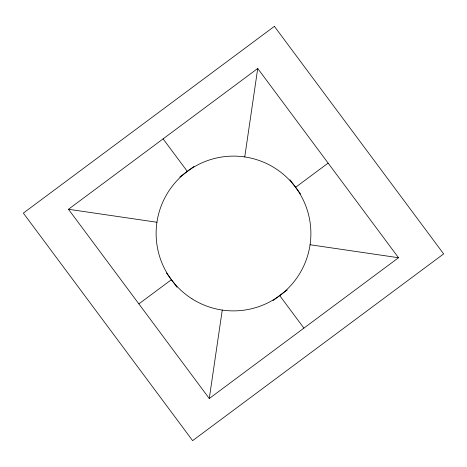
<?xml version="1.0" encoding="UTF-8"?>
<svg xmlns="http://www.w3.org/2000/svg" width="467" height="467" viewBox="0 0 467 467"><rect width="100%" height="100%" fill="white"/><g stroke="black" fill="none" stroke-linecap="round" stroke-linejoin="round"><path stroke-width="0.7" d="M209.269 398.526L398.526 257.731L257.731 68.474L68.474 209.269L209.269 398.526L222.257 310.065M244.743 156.935L257.731 68.474M179.766 177.022L194.015 166.421M138.874 303.894L171.412 279.686M295.588 187.314L328.126 163.106M272.985 300.579L287.234 289.978M68.474 209.269L156.935 222.257M310.065 244.743L398.526 257.731M289.978 179.766L300.579 194.015M163.106 138.874L187.314 171.412M279.686 295.588L303.894 328.126M166.421 272.985L177.022 287.234M274.386 26.356L23.35 213.104L192.614 440.644L443.65 253.896L274.386 26.356M192.007 298.822A77.388 77.388 0 0 0 310.818 236.775A77.388 77.388 0 0 0 197.681 164.904A77.388 77.388 0 0 0 192.007 298.822"/></g></svg>
